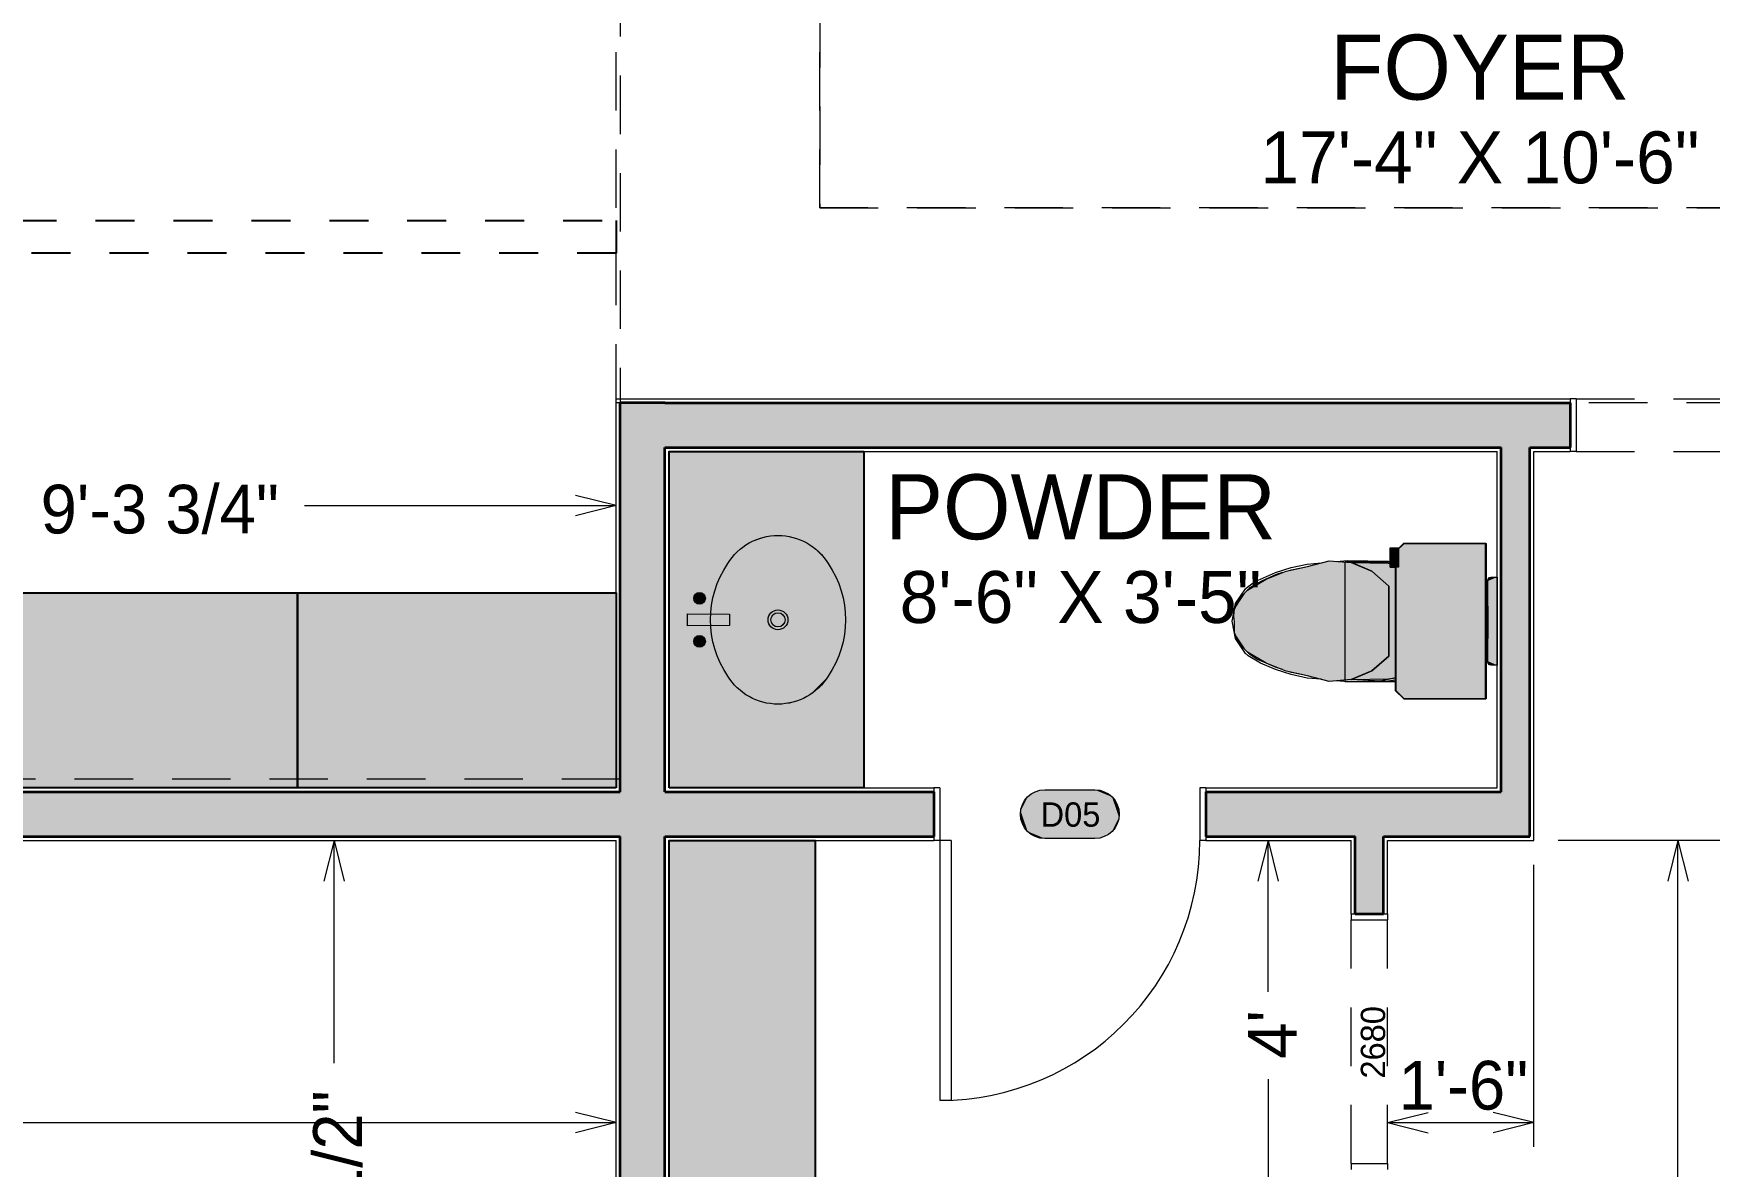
# Model space of a CAD drawing. Header units: inches. Extents: x 0.6 to 35.4, y -22.9 to 0.3.
# Drawn here: x 16.917 to 21.217, y -13.93 to -11.023 of the extents above; entities that cross this region are included whole.
import ezdxf

# ---------------------------------------------------------------- set-up
doc = ezdxf.new("R2010")
doc.units = ezdxf.units.IN
doc.header["$MEASUREMENT"] = 0
doc.linetypes.add('Dash', pattern=[0.225, 0.15, -0.075])
doc.linetypes.add('Dot', pattern=[0.15, 0.075, -0.075])
doc.layers.add('Layout Box Export Contents', color=7, linetype='Continuous', lineweight=0, true_color=0x000000)

# ---------------------------------------------------------------- blocks, each defined once
blk = doc.blocks.new('Oval (undermount) Sink')
at = {"layer": 'Layout Box Export Contents', "color": 252, "linetype": 'Continuous', "lineweight": 0, "true_color": 0x969696, "transparency": 33554687}
blk.add_lwpolyline([(0.72, 19.46), (0.68, 14.26), (-0.68, 14.26), (-0.72, 19.46)], close=True, dxfattribs=at)
blk.add_lwpolyline([(-6.93, 14.5, -0.30599), (6.93, 14.5, -0.558345), (6.93, 2.12, -0.305976), (-6.93, 2.12, -0.558345)], format="xyb", close=True, dxfattribs=at)
for centre, radius in [((-2.65, 17.97), 0.719), ((2.65, 17.97), 0.719), ((0, 8.31), 1.22), ((0, 8.31), 0.874)]:
    blk.add_circle(centre, radius, dxfattribs=at)
at = {"layer": 'Layout Box Export Contents', "color": 7, "linetype": 'Continuous', "lineweight": 0, "true_color": 0xffffff, "transparency": 33554687}
for points in [[(-2.65, 18.69), (-3.33, 18.22), (-3.37, 17.97), (-3.36, 18.1)], [(-2.65, 18.69), (-3.37, 17.97), (-3.33, 17.73), (-3.36, 17.85)], [(-2.65, 18.69), (-3.2, 18.44), (-3.33, 18.22), (-3.28, 18.33)], [(-2.65, 18.69), (-3.33, 17.73), (-3.2, 17.51), (-3.28, 17.61)], [(-2.65, 18.69), (-3.01, 18.6), (-3.2, 18.44), (-3.12, 18.52)], [(-2.65, 18.69), (-3.2, 17.51), (-3.01, 17.35), (-3.12, 17.42)], [(-2.65, 18.69), (-2.78, 18.68), (-3.01, 18.6), (-2.9, 18.65)], [(-2.65, 18.69), (-3.01, 17.35), (-2.78, 17.26), (-2.9, 17.3)], [(-2.65, 18.69), (-2.78, 17.26), (-2.53, 17.26), (-2.65, 17.25)], [(-2.65, 18.69), (-2.53, 17.26), (-2.29, 17.35), (-2.41, 17.3)], [(-2.65, 18.69), (-2.29, 17.35), (-2.1, 17.51), (-2.19, 17.42)], [(-2.65, 18.69), (-2.1, 17.51), (-1.98, 17.73), (-2.03, 17.61)], [(-2.65, 18.69), (-1.98, 17.73), (-1.93, 17.97), (-1.94, 17.85)], [(-2.65, 18.69), (-1.93, 17.97), (-1.98, 18.22), (-1.94, 18.1)], [(-2.65, 18.69), (-1.98, 18.22), (-2.1, 18.44), (-2.03, 18.33)], [(-2.65, 18.69), (-2.1, 18.44), (-2.29, 18.6), (-2.19, 18.52)], [(-2.65, 18.69), (-2.29, 18.6), (-2.53, 18.68), (-2.41, 18.65)], [(0.72, 19.46), (-0.68, 14.26), (0.72, 19.46), (-0.72, 19.46)], [(0.68, 14.26), (-0.68, 14.26), (0.68, 14.26), (0.72, 19.46)], [(2.65, 18.69), (1.98, 18.22), (1.93, 17.97), (1.94, 18.1)], [(2.65, 18.69), (1.93, 17.97), (1.98, 17.73), (1.94, 17.85)], [(2.65, 18.69), (2.1, 18.44), (1.98, 18.22), (2.03, 18.33)], [(2.65, 18.69), (1.98, 17.73), (2.1, 17.51), (2.03, 17.61)], [(2.65, 18.69), (2.29, 18.6), (2.1, 18.44), (2.19, 18.52)], [(2.65, 18.69), (2.1, 17.51), (2.29, 17.35), (2.19, 17.42)], [(2.65, 18.69), (2.53, 18.68), (2.29, 18.6), (2.41, 18.65)], [(2.65, 18.69), (2.29, 17.35), (2.53, 17.26), (2.41, 17.3)], [(2.65, 18.69), (2.53, 17.26), (2.78, 17.26), (2.65, 17.25)], [(2.65, 18.69), (2.78, 17.26), (3.01, 17.35), (2.9, 17.3)], [(2.65, 18.69), (3.01, 17.35), (3.2, 17.51), (3.11, 17.42)], [(2.65, 18.69), (3.2, 17.51), (3.33, 17.73), (3.28, 17.61)], [(2.65, 18.69), (3.33, 17.73), (3.37, 17.97), (3.36, 17.85)], [(2.65, 18.69), (3.37, 17.97), (3.33, 18.22), (3.36, 18.1)], [(2.65, 18.69), (3.33, 18.22), (3.2, 18.44), (3.28, 18.33)], [(2.65, 18.69), (3.2, 18.44), (3.01, 18.6), (3.11, 18.52)], [(2.65, 18.69), (3.01, 18.6), (2.78, 18.68), (2.9, 18.65)], [(-1.56, 0.1), (-1.79, 16.49), (-1.56, 0.1), (-1.38, 16.54)], [(-1.15, 0.05), (-1.56, 0.1), (-1.15, 0.05), (-1.38, 16.54)], [(-1.15, 0.05), (-1.38, 16.54), (-1.15, 0.05), (-0.98, 16.58)], [(-0.75, 0.02), (-1.15, 0.05), (-0.75, 0.02), (-0.98, 16.58)], [(-0.98, 16.58), (-0.57, 16.61), (-0.98, 16.58), (-0.75, 0.02)], [(-0.75, 0.02), (-0.57, 16.61), (-0.75, 0.02), (-0.34, 0)], [(-0.34, 0), (-0.57, 16.61), (-0.34, 0), (-0.16, 16.62)], [(-0.34, 0), (-0.16, 16.62), (-0.34, 0), (0.07, 0)], [(-0.16, 16.62), (0.25, 16.62), (-0.16, 16.62), (0.07, 0)], [(0.07, 0), (0.25, 16.62), (0.07, 0), (0.48, 0.01)], [(0.25, 16.62), (0.66, 16.6), (0.25, 16.62), (0.48, 0.01)], [(0.48, 0.01), (0.66, 16.6), (0.48, 0.01), (0.89, 0.03)], [(0.66, 16.6), (1.06, 16.57), (0.66, 16.6), (0.89, 0.03)], [(0.89, 0.03), (1.06, 16.57), (0.89, 0.03), (1.29, 0.07)], [(1.06, 16.57), (1.47, 16.53), (1.06, 16.57), (1.29, 0.07)], [(1.29, 0.07), (1.47, 16.53), (1.29, 0.07), (1.7, 0.12)], [(1.47, 16.53), (1.88, 16.48), (1.47, 16.53), (1.7, 0.12)], [(-10.39, 8.26), (-6.93, 14.5), (-10.39, 8.26), (-6.93, 2.12)], [(-6.93, 14.5), (-10.39, 8.26), (-6.93, 14.5), (-8.28, 13.42)], [(-6.93, 14.5), (-8.28, 13.42), (-6.93, 14.5), (-7.68, 13.97)], [(-7.68, 13.97), (-7.35, 14.22), (-7.68, 13.97), (-6.93, 14.5)], [(-6.93, 2.12), (-6.93, 14.5), (-6.93, 2.12), (-6.72, 14.63)], [(-6.53, 1.86), (-6.93, 2.12), (-6.53, 1.86), (-6.72, 14.63)], [(-6.53, 1.86), (-6.72, 14.63), (-6.53, 1.86), (-6.38, 14.85)], [(-6.18, 1.65), (-6.53, 1.86), (-6.18, 1.65), (-6.38, 14.85)], [(-6.18, 1.65), (-6.38, 14.85), (-6.18, 1.65), (-6.02, 15.06)], [(-5.82, 1.45), (-6.18, 1.65), (-5.82, 1.45), (-6.02, 15.06)], [(-5.82, 1.45), (-6.02, 15.06), (-5.82, 1.45), (-5.66, 15.25)], [(-5.46, 1.27), (-5.82, 1.45), (-5.46, 1.27), (-5.66, 15.25)], [(-5.46, 1.27), (-5.66, 15.25), (-5.46, 1.27), (-5.3, 15.43)], [(-5.09, 1.09), (-5.46, 1.27), (-5.09, 1.09), (-5.3, 15.43)], [(-5.3, 15.43), (-4.93, 15.6), (-5.3, 15.43), (-5.09, 1.09)], [(-5.09, 1.09), (-4.93, 15.6), (-5.09, 1.09), (-4.71, 0.93)], [(-4.71, 0.93), (-4.93, 15.6), (-4.71, 0.93), (-4.55, 15.75)], [(-4.33, 0.78), (-4.71, 0.93), (-4.33, 0.78), (-4.55, 15.75)], [(-4.33, 0.78), (-4.55, 15.75), (-4.33, 0.78), (-4.16, 15.9)], [(-3.95, 0.65), (-4.33, 0.78), (-3.95, 0.65), (-4.16, 15.9)], [(-4.16, 15.9), (-3.78, 16.03), (-4.16, 15.9), (-3.95, 0.65)], [(-3.95, 0.65), (-3.78, 16.03), (-3.95, 0.65), (-3.56, 0.52)], [(-3.78, 16.03), (-3.39, 16.15), (-3.78, 16.03), (-3.56, 0.52)], [(-3.56, 0.52), (-3.39, 16.15), (-3.56, 0.52), (-3.16, 0.41)], [(-3.16, 0.41), (-3.39, 16.15), (-3.16, 0.41), (-2.99, 16.25)], [(-2.77, 0.31), (-3.16, 0.41), (-2.77, 0.31), (-2.99, 16.25)], [(-2.99, 16.25), (-2.59, 16.34), (-2.99, 16.25), (-2.77, 0.31)], [(-2.77, 0.31), (-2.59, 16.34), (-2.77, 0.31), (-2.37, 0.23)], [(-2.37, 0.23), (-2.59, 16.34), (-2.37, 0.23), (-2.19, 16.42)], [(-1.96, 0.16), (-2.37, 0.23), (-1.96, 0.16), (-2.19, 16.42)], [(-2.19, 16.42), (-1.79, 16.49), (-2.19, 16.42), (-1.96, 0.16)], [(-1.96, 0.16), (-1.79, 16.49), (-1.96, 0.16), (-1.56, 0.1)], [(1.7, 0.12), (1.88, 16.48), (1.7, 0.12), (2.1, 0.18)], [(1.88, 16.48), (2.28, 16.41), (1.88, 16.48), (2.1, 0.18)], [(2.1, 0.18), (2.28, 16.41), (2.1, 0.18), (2.51, 0.26)], [(2.28, 16.41), (2.68, 16.33), (2.28, 16.41), (2.51, 0.26)], [(2.51, 0.26), (2.68, 16.33), (2.51, 0.26), (2.9, 0.35)], [(2.68, 16.33), (3.08, 16.23), (2.68, 16.33), (2.9, 0.35)], [(2.9, 0.35), (3.08, 16.23), (2.9, 0.35), (3.3, 0.45)], [(3.08, 16.23), (3.47, 16.12), (3.08, 16.23), (3.3, 0.45)], [(3.3, 0.45), (3.47, 16.12), (3.3, 0.45), (3.69, 0.56)], [(3.47, 16.12), (3.86, 16), (3.47, 16.12), (3.69, 0.56)], [(3.69, 0.56), (3.86, 16), (3.69, 0.56), (4.08, 0.69)], [(3.86, 16), (4.25, 15.87), (3.86, 16), (4.08, 0.69)], [(4.08, 0.69), (4.25, 15.87), (4.08, 0.69), (4.46, 0.83)], [(4.25, 15.87), (4.63, 15.72), (4.25, 15.87), (4.46, 0.83)], [(4.46, 0.83), (4.63, 15.72), (4.46, 0.83), (4.84, 0.99)], [(4.63, 15.72), (5.01, 15.56), (4.63, 15.72), (4.84, 0.99)], [(4.84, 0.99), (5.01, 15.56), (4.84, 0.99), (5.22, 1.15)], [(5.01, 15.56), (5.38, 15.39), (5.01, 15.56), (5.22, 1.15)], [(5.22, 1.15), (5.38, 15.39), (5.22, 1.15), (5.58, 1.33)], [(5.38, 15.39), (5.74, 15.21), (5.38, 15.39), (5.58, 1.33)], [(5.58, 1.33), (5.74, 15.21), (5.58, 1.33), (5.95, 1.52)], [(5.74, 15.21), (6.1, 15.01), (5.74, 15.21), (5.95, 1.52)], [(5.95, 1.52), (6.1, 15.01), (5.95, 1.52), (6.3, 1.72)], [(6.1, 15.01), (6.45, 14.81), (6.1, 15.01), (6.3, 1.72)], [(6.3, 1.72), (6.45, 14.81), (6.3, 1.72), (6.65, 1.94)], [(6.45, 14.81), (6.93, 14.5), (6.45, 14.81), (6.65, 1.94)], [(6.65, 1.94), (6.93, 14.5), (6.65, 1.94), (6.93, 2.12)], [(6.93, 2.12), (6.93, 14.5), (6.93, 2.12), (7.31, 2.37)], [(6.97, 14.47), (7.31, 14.25), (6.97, 14.47), (6.93, 14.5)], [(7.31, 2.37), (6.93, 14.5), (7.31, 2.37), (7.95, 13.74)], [(7.31, 14.25), (7.95, 13.74), (7.31, 14.25), (6.93, 14.5)], [(-10.39, 8.26), (-9.29, 12.14), (-10.39, 8.26), (-8.28, 13.42)], [(-9.29, 12.14), (-8.56, 13.13), (-9.29, 12.14), (-8.28, 13.42)], [(-9.07, 12.48), (-8.56, 13.13), (-9.07, 12.48), (-9.29, 12.14)], [(-8.83, 12.81), (-8.56, 13.13), (-8.83, 12.81), (-9.07, 12.48)], [(-8.28, 13.42), (-7.99, 13.71), (-8.28, 13.42), (-7.68, 13.97)], [(7.64, 14), (7.95, 13.74), (7.64, 14), (7.31, 14.25)], [(10.38, 7.9), (7.31, 2.37), (10.38, 7.9), (7.95, 13.74)], [(8.25, 13.46), (8.53, 13.16), (8.25, 13.46), (7.95, 13.74)], [(7.95, 13.74), (8.53, 13.16), (7.95, 13.74), (10.38, 7.9)], [(8.53, 13.16), (8.79, 12.85), (8.53, 13.16), (10.38, 7.9)], [(9.04, 12.52), (10.28, 9.53), (9.04, 12.52), (8.79, 12.85)], [(8.79, 12.85), (10.28, 9.53), (8.79, 12.85), (10.38, 7.9)], [(9.04, 12.52), (9.27, 12.18), (9.04, 12.52), (10.28, 9.53)], [(-10.29, 9.48), (-9.29, 12.14), (-10.29, 9.48), (-10.39, 8.26)], [(-10.29, 9.48), (-9.69, 11.43), (-10.29, 9.48), (-9.29, 12.14)], [(-10.21, 9.88), (-9.69, 11.43), (-10.21, 9.88), (-10.29, 9.48)], [(-10.21, 9.88), (-10.12, 10.28), (-10.21, 9.88), (-9.69, 11.43)], [(-10.12, 10.28), (-9.85, 11.05), (-10.12, 10.28), (-9.69, 11.43)], [(-9.99, 10.67), (-9.85, 11.05), (-9.99, 10.67), (-10.12, 10.28)], [(-9.69, 11.43), (-9.5, 11.79), (-9.69, 11.43), (-9.29, 12.14)], [(9.48, 11.83), (10.28, 9.53), (9.48, 11.83), (9.27, 12.18)], [(9.48, 11.83), (9.66, 11.47), (9.48, 11.83), (9.83, 11.1)], [(9.83, 11.1), (9.98, 10.72), (9.83, 11.1), (9.48, 11.83)], [(9.48, 11.83), (9.98, 10.72), (9.48, 11.83), (10.28, 9.53)], [(10.1, 10.33), (10.28, 9.53), (10.1, 10.33), (9.98, 10.72)], [(10.1, 10.33), (10.2, 9.93), (10.1, 10.33), (10.28, 9.53)], [(-10.39, 8.26), (-10.38, 8.67), (-10.39, 8.26), (-10.29, 9.48)], [(-6.93, 2.12), (-9.24, 4.39), (-6.93, 2.12), (-10.39, 8.26)], [(-9.96, 5.86), (-10.19, 6.64), (-9.96, 5.86), (-10.39, 8.26)], [(-10.37, 7.85), (-10.39, 8.26), (-10.37, 7.85), (-10.28, 7.04)], [(-10.28, 7.04), (-10.39, 8.26), (-10.28, 7.04), (-10.19, 6.64)], [(-9.24, 4.39), (-9.96, 5.86), (-9.24, 4.39), (-10.39, 8.26)], [(-10.35, 9.08), (-10.29, 9.48), (-10.35, 9.08), (-10.38, 8.67)], [(10.28, 9.53), (10.34, 9.13), (10.28, 9.53), (10.38, 8.72)], [(10.38, 7.9), (10.28, 9.53), (10.38, 7.9), (10.38, 8.72)], [(10.38, 8.72), (10.39, 8.31), (10.38, 8.72), (10.38, 7.9)], [(-10.34, 7.44), (-10.37, 7.85), (-10.34, 7.44), (-10.28, 7.04)], [(-9.96, 5.86), (-10.09, 6.25), (-9.96, 5.86), (-10.19, 6.64)], [(10.38, 7.9), (10.34, 7.49), (10.38, 7.9), (7.31, 2.37)], [(9.04, 4.09), (7.31, 2.37), (9.04, 4.09), (10.34, 7.49)], [(10.34, 7.49), (9.27, 4.43), (10.34, 7.49), (9.04, 4.09)], [(10.28, 7.09), (9.27, 4.43), (10.28, 7.09), (10.34, 7.49)], [(9.83, 5.52), (9.27, 4.43), (9.83, 5.52), (10.28, 7.09)], [(10.1, 6.29), (9.83, 5.52), (10.1, 6.29), (10.28, 7.09)], [(10.1, 6.29), (9.98, 5.9), (10.1, 6.29), (9.83, 5.52)], [(10.2, 6.69), (10.1, 6.29), (10.2, 6.69), (10.28, 7.09)], [(-9.64, 5.1), (-9.96, 5.86), (-9.64, 5.1), (-9.24, 4.39)], [(-9.64, 5.1), (-9.81, 5.48), (-9.64, 5.1), (-9.96, 5.86)], [(-9.24, 4.39), (-9.45, 4.74), (-9.24, 4.39), (-9.64, 5.1)], [(-6.93, 2.12), (-9.01, 4.05), (-6.93, 2.12), (-9.24, 4.39)], [(9.66, 5.15), (9.27, 4.43), (9.66, 5.15), (9.83, 5.52)], [(9.48, 4.79), (9.27, 4.43), (9.48, 4.79), (9.66, 5.15)], [(-8.76, 3.73), (-9.01, 4.05), (-8.76, 3.73), (-8.5, 3.42)], [(-8.5, 3.42), (-9.01, 4.05), (-8.5, 3.42), (-6.93, 2.12)], [(-7.91, 2.85), (-8.21, 3.13), (-7.91, 2.85), (-8.5, 3.42)], [(-7.6, 2.59), (-8.5, 3.42), (-7.6, 2.59), (-6.93, 2.12)], [(-7.91, 2.85), (-8.5, 3.42), (-7.91, 2.85), (-7.6, 2.59)], [(-7.27, 2.34), (-7.6, 2.59), (-7.27, 2.34), (-6.93, 2.12)], [(8.53, 3.46), (7.31, 2.37), (8.53, 3.46), (9.04, 4.09)], [(8.53, 3.46), (8.25, 3.16), (8.53, 3.46), (7.31, 2.37)], [(8.25, 3.16), (7.64, 2.62), (8.25, 3.16), (7.31, 2.37)], [(7.95, 2.88), (7.64, 2.62), (7.95, 2.88), (8.25, 3.16)], [(9.04, 4.09), (8.79, 3.77), (9.04, 4.09), (8.53, 3.46)]]:
    blk.add_solid(points, dxfattribs=at)
blk = doc.blocks.new('Elongated Toilet')
at = {"layer": 'Layout Box Export Contents', "color": 252, "linetype": 'Continuous', "lineweight": 0, "true_color": 0x969696, "transparency": 33554687}
for p, q in [((-9.59, 31.22), (-9.56, 31.18)), ((-3.09, 31.22), (-3.09, 31.44)), ((3.41, 31.44), (3.41, 31.22)), ((-3.83, 1.86), (-3.8, 1.83))]:
    blk.add_line(p, q, dxfattribs=at)
for points in [[(9.56, 31.18), (-9.56, 31.18), (-9.56, 21.08), (-8.57, 20.15), (8.57, 20.15), (9.56, 21.14), (9.56, 31.18), (9.59, 31.22), (9.59, 21.13), (8.58, 20.12), (-8.58, 20.12), (-9.59, 21.13), (-9.59, 31.22), (9.59, 31.22)], [(-1.84, 31.44), (-4.93, 31.44), (-5.18, 31.51), (-5.37, 31.69), (-5.43, 31.94), (-5.43, 32.63), (5.43, 32.63), (5.43, 31.94), (5.37, 31.69), (5.18, 31.51), (4.93, 31.44), (2.16, 31.44)], [(-2.75, 31.22), (-2.74, 31.26), (-2.63, 31.37), (-2.48, 31.44)], [(-1.84, 31.22), (-1.84, 31.46), (2.16, 31.46), (2.16, 31.22)], [(2.8, 31.44), (2.94, 31.37), (3.06, 31.26), (3.07, 31.22)], [(-6.65, 20.12), (-6.65, 19.44), (-9.03, 19.46), (-9.03, 20.44), (-8.91, 20.44)], [(-7.35, 12.83), (-7.48, 14.2), (-7.39, 19.22), (-7.36, 19.44)], [(-7.12, 19.2), (-7.21, 14.68), (-7.12, 19.2), (-7.09, 19.44)], [(7.21, 14.68), (6.14, 17.2), (4.31, 19.26), (-4.31, 19.26), (-6.14, 17.2), (-7.21, 14.68)], [(-6.65, 19.44), (-6.61, 20.15), (7.27, 20.12), (7.39, 19.22), (7.48, 14.2), (7.35, 12.83)], [(7.17, 10.94), (7.01, 9.21), (6.59, 7.24), (5.98, 5.33), (5.18, 3.48), (4.28, 1.97), (4.13, 1.8), (4.06, 1.72), (4.02, 1.68), (3.98, 1.64), (2.16, 0.41), (0, 0), (-2.16, 0.41), (-3.98, 1.64), (-4.28, 1.97), (-4.79, 2.69), (-5, 3.08), (-5.09, 3.28), (-5.18, 3.48), (-5.98, 5.33), (-6.59, 7.24), (-7.01, 9.21), (-7.17, 10.94)], [(-6.24, 7.01), (-6.33, 7.31), (-6.74, 9.25)], [(6.74, 9.25), (6.33, 7.31), (6.24, 7.01)], [(-5.98, 6.2), (-5.73, 5.41), (-4.93, 3.59), (-4.08, 2.14), (-3.94, 1.98), (-3.87, 1.91), (-3.83, 1.87), (-3.83, 1.86)], [(5.98, 6.2), (5.73, 5.41), (4.93, 3.59), (4.85, 3.39), (4.77, 3.2), (4.57, 2.83), (4.08, 2.14), (3.83, 1.87)], [(-3.79, 1.83), (-3.8, 1.83), (-3.83, 1.86)], [(3.8, 1.83), (3.79, 1.83), (3.8, 1.83), (3.81, 1.84)]]:
    blk.add_lwpolyline(points, dxfattribs=at)
for points in [[(9.56, 31.26), (9.56, 21.15), (8.56, 20.15), (-8.56, 20.15), (-9.56, 21.15), (-9.56, 31.26)], [(-6.65, 20.45), (-6.65, 19.44), (-9.03, 19.44), (-9.03, 20.45)], [(-2.79, 0.85), (-3.83, 1.86), (-5.17, 4.17), (-6.15, 6.65), (-6.74, 9.25), (-7.42, 11.92), (-7.21, 14.66), (-6.14, 17.2), (-4.31, 19.26), (4.31, 19.26), (6.14, 17.2), (7.21, 14.66), (7.42, 11.92), (6.74, 9.25), (6.15, 6.65), (5.17, 4.17), (3.83, 1.86), (2.79, 0.85), (1.45, 0.29), (0, 0.27), (-0.14, 0.25), (-0.29, 0.23), (-0.58, 0.21), (-1.16, 0.24), (-1.45, 0.29)], [(7.47, 20.16), (7.47, 13.92), (-7.29, 13.92), (-7.29, 20.16)], [(7.12, 19.2), (7, 20.12), (7.41, 18.2), (7.21, 14.68)]]:
    blk.add_lwpolyline(points, close=True, dxfattribs=at)
blk.add_lwpolyline([(5.43, 32.63), (5.43, 31.96, -0.414214), (4.93, 31.46), (-4.93, 31.46, -0.414214), (-5.43, 31.96), (-5.43, 32.63)], format="xyb", close=True, dxfattribs=at)
at = {"layer": 'Layout Box Export Contents', "color": 7, "linetype": 'Continuous', "lineweight": 0, "true_color": 0xffffff, "transparency": 33554687}
for points in [[(9.56, 31.26), (8.56, 20.15), (9.56, 31.26), (-9.56, 31.26)], [(8.56, 20.15), (-8.56, 20.15), (8.56, 20.15), (-9.56, 31.26)], [(-9.56, 31.26), (-8.56, 20.15), (-9.56, 31.26), (-9.56, 21.15)], [(-5.43, 32.63), (5.43, 32.63), (-5.43, 32.63), (-4.93, 31.46)], [(-4.93, 31.46), (-5.43, 31.96), (-4.93, 31.46), (-5.43, 32.63)], [(-5.43, 31.92), (-5.43, 31.96), (-5.43, 31.92), (-4.93, 31.46)], [(-5.43, 31.88), (-5.43, 31.92), (-5.43, 31.88), (-5.42, 31.84)], [(-5, 31.46), (-5.43, 31.92), (-5, 31.46), (-4.93, 31.46)], [(-5.42, 31.84), (-5.43, 31.92), (-5.42, 31.84), (-5, 31.46)], [(-5.41, 31.8), (-5.42, 31.84), (-5.41, 31.8), (-5.38, 31.73)], [(-5.38, 31.73), (-5.42, 31.84), (-5.38, 31.73), (-5, 31.46)], [(-5.38, 31.73), (-5.39, 31.77), (-5.38, 31.73), (-5.41, 31.8)], [(-5, 31.46), (-5.11, 31.49), (-5, 31.46), (-5.38, 31.73)], [(-5.31, 31.63), (-5.36, 31.69), (-5.31, 31.63), (-5.38, 31.73)], [(-5.11, 31.49), (-5.31, 31.63), (-5.11, 31.49), (-5.38, 31.73)], [(-5.31, 31.63), (-5.33, 31.66), (-5.31, 31.63), (-5.36, 31.69)], [(-5.11, 31.49), (-5.28, 31.6), (-5.11, 31.49), (-5.31, 31.63)], [(-5.22, 31.55), (-5.28, 31.6), (-5.22, 31.55), (-5.11, 31.49)], [(-5.25, 31.57), (-5.28, 31.6), (-5.25, 31.57), (-5.22, 31.55)], [(-5.19, 31.53), (-5.22, 31.55), (-5.19, 31.53), (-5.11, 31.49)], [(-5.11, 31.49), (-5.15, 31.51), (-5.11, 31.49), (-5.19, 31.53)], [(-5.04, 31.47), (-5.07, 31.48), (-5.04, 31.47), (-5.11, 31.49)], [(-5, 31.46), (-5.04, 31.47), (-5, 31.46), (-5.11, 31.49)], [(-4.96, 31.46), (-5, 31.46), (-4.96, 31.46), (-4.93, 31.46)], [(5.43, 32.63), (4.93, 31.46), (5.43, 32.63), (-4.93, 31.46)], [(5.43, 31.96), (4.93, 31.46), (5.43, 31.96), (5.43, 32.63)], [(5.43, 31.96), (5.07, 31.48), (5.43, 31.96), (4.93, 31.46)], [(5.07, 31.48), (5.03, 31.47), (5.07, 31.48), (4.93, 31.46)], [(5, 31.46), (4.93, 31.46), (5, 31.46), (5.03, 31.47)], [(4.95, 31.46), (4.93, 31.46), (4.95, 31.46), (5, 31.46)], [(5.43, 31.92), (5.07, 31.48), (5.43, 31.92), (5.43, 31.96)], [(5.41, 31.8), (5.07, 31.48), (5.41, 31.8), (5.43, 31.92)], [(5.28, 31.6), (5.07, 31.48), (5.28, 31.6), (5.41, 31.8)], [(5.15, 31.51), (5.07, 31.48), (5.15, 31.51), (5.28, 31.6)], [(5.11, 31.49), (5.07, 31.48), (5.11, 31.49), (5.15, 31.51)], [(5.28, 31.6), (5.25, 31.57), (5.28, 31.6), (5.15, 31.51)], [(5.25, 31.57), (5.22, 31.55), (5.25, 31.57), (5.15, 31.51)], [(5.18, 31.53), (5.15, 31.51), (5.18, 31.53), (5.22, 31.55)], [(5.41, 31.8), (5.38, 31.73), (5.41, 31.8), (5.28, 31.6)], [(5.36, 31.69), (5.28, 31.6), (5.36, 31.69), (5.38, 31.73)], [(5.31, 31.63), (5.28, 31.6), (5.31, 31.63), (5.36, 31.69)], [(5.36, 31.69), (5.33, 31.66), (5.36, 31.69), (5.31, 31.63)], [(5.41, 31.8), (5.39, 31.76), (5.41, 31.8), (5.38, 31.73)], [(5.43, 31.92), (5.42, 31.84), (5.43, 31.92), (5.41, 31.8)], [(5.43, 31.88), (5.42, 31.84), (5.43, 31.88), (5.43, 31.92)], [(9.56, 21.15), (8.56, 20.15), (9.56, 21.15), (9.56, 31.26)], [(-9.03, 20.45), (-6.65, 20.45), (-9.03, 20.45), (-6.65, 19.44)], [(-6.65, 19.44), (-9.03, 19.44), (-6.65, 19.44), (-9.03, 20.45)], [(7.47, 13.92), (-7.29, 13.92), (7.47, 13.92), (7.47, 20.16)], [(7.47, 20.16), (-7.29, 13.92), (7.47, 20.16), (-7.29, 20.16)], [(-6.14, 17.2), (-4.31, 19.26), (-6.14, 17.2), (4.31, 19.26)], [(-6.14, 17.2), (4.31, 19.26), (-6.14, 17.2), (6.14, 17.2)], [(-6.14, 17.2), (7.21, 14.66), (-6.14, 17.2), (-7.21, 14.66)], [(6.14, 17.2), (7.21, 14.66), (6.14, 17.2), (-6.14, 17.2)], [(-7.21, 14.66), (7.42, 11.92), (-7.21, 14.66), (-7.42, 11.92)], [(7.21, 14.66), (7.42, 11.92), (7.21, 14.66), (-7.21, 14.66)], [(-7.42, 11.92), (7.42, 11.92), (-7.42, 11.92), (-6.74, 9.25)], [(-6.74, 9.25), (7.42, 11.92), (-6.74, 9.25), (6.74, 9.25)], [(-6.15, 6.65), (-6.74, 9.25), (-6.15, 6.65), (6.74, 9.25)], [(-6.15, 6.65), (6.74, 9.25), (-6.15, 6.65), (6.15, 6.65)], [(6.15, 6.65), (5.17, 4.17), (6.15, 6.65), (-6.15, 6.65)], [(-6.15, 6.65), (5.17, 4.17), (-6.15, 6.65), (-5.17, 4.17)], [(5.17, 4.17), (0, 0.27), (5.17, 4.17), (-5.17, 4.17)], [(-5.17, 4.17), (0, 0.27), (-5.17, 4.17), (-3.83, 1.86)], [(3.83, 1.86), (0, 0.27), (3.83, 1.86), (5.17, 4.17)], [(-1.45, 0.29), (-2.79, 0.85), (-1.45, 0.29), (-3.83, 1.86)], [(0, 0.27), (-0.29, 0.23), (0, 0.27), (-3.83, 1.86)], [(-3.83, 1.86), (-0.29, 0.23), (-3.83, 1.86), (-0.58, 0.21)], [(-0.58, 0.21), (-1.16, 0.24), (-0.58, 0.21), (-3.83, 1.86)], [(-3.83, 1.86), (-1.16, 0.24), (-3.83, 1.86), (-1.45, 0.29)], [(-0.14, 0.25), (-0.29, 0.23), (-0.14, 0.25), (0, 0.27)], [(1.45, 0.29), (0, 0.27), (1.45, 0.29), (3.83, 1.86)], [(3.83, 1.86), (2.79, 0.85), (3.83, 1.86), (1.45, 0.29)]]:
    blk.add_solid(points, dxfattribs=at)

msp = doc.modelspace()

# ---------------------------------------------------------------- linework, layer by layer
at = {"layer": 'Layout Box Export Contents', "color": 18, "linetype": 'Dot', "lineweight": 25, "true_color": 0x000000, "transparency": 33554687}
for p, q in [((12.4756, -11.5026), (18.4116, -11.5026)), ((18.4116, -11.5026), (18.4116, -11.5859)), ((18.4116, -11.5859), (12.4756, -11.5859))]:
    msp.add_line(p, q, dxfattribs=at)
at = {"layer": 'Layout Box Export Contents', "color": 18, "linetype": 'Continuous', "lineweight": 0, "true_color": 0x000000, "transparency": 33554687}
for p, q in [((18.4116, -12.9581), (18.4116, -11.9596)), ((18.4116, -11.9596), (20.8588, -11.9596)), ((20.8588, -11.9596), (20.8588, -12.095)), ((18.547, -12.9581), (18.547, -12.095)), ((18.547, -12.095), (20.672, -12.095)), ((20.672, -12.9581), (20.672, -12.095)), ((20.7657, -12.095), (20.8588, -12.095)), ((20.7657, -13.0935), (20.7657, -12.095)), ((16.0831, -12.9581), (18.4116, -12.9581)), ((18.547, -12.9581), (19.2264, -12.9581)), ((19.2264, -12.9581), (19.2264, -13.0935)), ((19.9243, -12.9581), (20.672, -12.9581)), ((19.9243, -12.9581), (19.9243, -13.0935)), ((13.5917, -13.0935), (18.4116, -13.0935)), ((18.4116, -14.2912), (18.4116, -13.0935)), ((18.547, -13.0935), (19.2264, -13.0935)), ((18.547, -14.0935), (18.547, -13.0935)), ((19.9243, -13.0935), (20.297, -13.0935)), ((20.297, -13.2815), (20.297, -13.0935)), ((20.3907, -13.0935), (20.7657, -13.0935)), ((20.3907, -13.2815), (20.3907, -13.0935)), ((20.297, -13.2815), (20.3907, -13.2815))]:
    msp.add_line(p, q, dxfattribs=at)
at = {"layer": 'Layout Box Export Contents', "color": 18, "linetype": 'Continuous', "lineweight": 35, "true_color": 0x000000, "transparency": 33554687}
for p, q in [((18.422, -12.9685), (18.422, -11.97)), ((18.5366, -11.97), (18.422, -11.97)), ((18.5366, -11.97), (20.8588, -11.97)), ((20.8588, -11.97), (20.8588, -12.0846)), ((18.5366, -12.9685), (18.5366, -12.0846)), ((18.5366, -12.0846), (20.6824, -12.0846)), ((20.6824, -12.9685), (20.6824, -12.0846)), ((20.7553, -12.0846), (20.8588, -12.0846)), ((20.7553, -12.9685), (20.7553, -12.0846)), ((16.0727, -12.9685), (18.422, -12.9685)), ((18.5366, -12.9685), (19.2264, -12.9685)), ((19.2264, -12.9685), (19.2264, -13.0831)), ((19.9243, -12.9685), (20.6824, -12.9685)), ((19.9243, -12.9685), (19.9243, -13.0831)), ((20.7553, -13.0831), (20.7553, -12.9685)), ((13.5812, -13.0831), (18.422, -13.0831)), ((18.422, -14.2912), (18.422, -13.0831)), ((18.5366, -13.0831), (19.2264, -13.0831)), ((18.5366, -14.1039), (18.5366, -13.0831)), ((19.9243, -13.0831), (20.3074, -13.0831)), ((20.3074, -13.2815), (20.3074, -13.0831)), ((20.3803, -13.0831), (20.7553, -13.0831)), ((20.3803, -13.2815), (20.3803, -13.0831)), ((20.3074, -13.2815), (20.3803, -13.2815))]:
    msp.add_line(p, q, dxfattribs=at)
at = {"layer": 'Layout Box Export Contents', "color": 251, "linetype": 'Continuous', "lineweight": 18, "true_color": 0x4b4b4b, "transparency": 33554687}
for p, q in [((20.8744, -11.9596), (20.8588, -11.9596)), ((20.8588, -11.9596), (20.8588, -12.095)), ((20.8744, -11.9596), (20.8744, -12.095)), ((20.8744, -12.095), (20.8588, -12.095)), ((19.242, -12.9581), (19.2264, -12.9581)), ((19.2264, -12.9581), (19.2264, -13.0935)), ((19.242, -12.9581), (19.242, -13.0935)), ((19.9243, -12.9581), (19.9087, -12.9581)), ((19.9087, -12.9581), (19.9087, -13.0935)), ((19.9243, -12.9581), (19.9243, -13.0935)), ((19.242, -13.0935), (19.2264, -13.0935)), ((19.242, -13.0935), (19.242, -13.7601)), ((19.2707, -13.0935), (19.242, -13.0935)), ((19.2707, -13.0935), (19.2707, -13.7601)), ((19.9243, -13.0935), (19.9087, -13.0935)), ((20.297, -13.2815), (20.297, -13.2971)), ((20.297, -13.2815), (20.3907, -13.2815)), ((20.3907, -13.2815), (20.3907, -13.2971)), ((20.297, -13.2971), (20.3907, -13.2971)), ((19.242, -13.7601), (19.2707, -13.7601)), ((20.297, -13.9221), (20.297, -13.9377)), ((20.297, -13.9221), (20.3907, -13.9221)), ((20.3907, -13.9221), (20.3907, -13.9377))]:
    msp.add_line(p, q, dxfattribs=at)
at = {"layer": 'Layout Box Export Contents', "color": 251, "linetype": 'Dash', "lineweight": 18, "true_color": 0x4b4b4b, "transparency": 33554687}
for p, q in [((20.8744, -11.9596), (22.1244, -11.9596)), ((20.8744, -12.095), (22.1244, -12.095)), ((20.297, -13.9221), (20.297, -13.2971)), ((20.3907, -13.9221), (20.3907, -13.2971))]:
    msp.add_line(p, q, dxfattribs=at)
at = {"layer": 'Layout Box Export Contents', "color": 49, "linetype": 'Continuous', "lineweight": 25, "true_color": 0x474747, "transparency": 33554687}
for p, q in [((19.047, -12.095), (19.047, -12.9581)), ((16.8435, -12.4581), (17.5935, -12.4581)), ((17.5935, -12.4581), (18.4116, -12.4581)), ((18.922, -13.0935), (18.922, -14.0935))]:
    msp.add_line(p, q, dxfattribs=at)
at = {"layer": 'Layout Box Export Contents', "color": 176, "linetype": 'Continuous', "lineweight": 18, "true_color": 0x000080, "transparency": 33554687}
for p, q in [((18.4116, -12.2341), (18.3074, -12.2081)), ((17.6119, -12.2341), (18.4116, -12.2341)), ((18.4116, -12.2341), (18.3074, -12.2601)), ((17.6876, -13.0935), (17.6616, -13.1976)), ((17.6876, -13.0935), (17.7136, -13.1976)), ((17.6876, -13.6645), (17.6876, -13.0935)), ((20.0841, -13.0935), (20.0581, -13.1976)), ((20.0841, -13.0935), (20.1102, -13.1976)), ((20.0841, -13.4814), (20.0841, -13.0935)), ((21.198, -13.0935), (20.8282, -13.0935)), ((21.573, -13.0935), (20.8282, -13.0935)), ((21.1355, -13.0935), (21.1095, -13.1976)), ((21.1355, -13.0935), (21.1616, -13.1976)), ((21.1355, -13.9943), (21.1355, -13.0935)), ((20.7657, -13.8799), (20.7657, -13.156)), ((20.0841, -13.7056), (20.0841, -14.0935)), ((18.4116, -13.8174), (18.3074, -13.7914)), ((20.3907, -13.8174), (20.4949, -13.7914)), ((20.7657, -13.8174), (20.6616, -13.7914)), ((16.4081, -13.8174), (18.4116, -13.8174)), ((18.4116, -13.8174), (18.3074, -13.8435)), ((20.3907, -13.8174), (20.4949, -13.8435)), ((20.3907, -13.8174), (20.7657, -13.8174)), ((20.7657, -13.8174), (20.6616, -13.8435))]:
    msp.add_line(p, q, dxfattribs=at)
at = {"layer": 'Layout Box Export Contents', "color": 6, "linetype": 'Dash', "lineweight": 18, "true_color": 0xff00ff, "transparency": 33554687}
for points in [[(15.4346, -12.9357), (15.4346, -6.5844), (18.3892, -6.5844), (18.422, -6.5844), (18.422, -9.3805), (18.422, -9.3805), (18.422, -12.0385), (18.422, -12.0385), (18.422, -12.9357)], [(18.547, -11.97), (18.547, -11.97), (18.4116, -11.97), (18.4116, -8.3464), (20.1563, -8.3464), (20.1563, -9.3411), (21.6928, -9.3411), (21.6928, -9.449), (22.8074, -9.449), (22.8074, -11.97)], [(18.9339, -11.47), (22.3074, -11.47), (22.3074, -9.9594), (18.9339, -9.9594)], [(22.3074, -9.9594), (22.3074, -11.47), (18.9339, -11.47), (18.9339, -9.9594)], [(22.3074, -9.9594), (22.3074, -11.47), (18.9339, -11.47), (18.9339, -9.9594)]]:
    msp.add_lwpolyline(points, close=True, dxfattribs=at)
at = {"layer": 'Layout Box Export Contents', "color": 49, "linetype": 'Continuous', "lineweight": 25, "true_color": 0x474747, "transparency": 33554687}
for points in [[(18.547, -12.9581), (18.547, -12.095), (19.047, -12.095), (19.047, -12.9581)], [(17.5935, -12.9581), (16.8435, -12.9581), (16.8435, -12.4581), (17.5935, -12.4581)], [(18.4116, -12.9581), (17.5935, -12.9581), (17.5935, -12.4581), (18.4116, -12.4581)], [(18.547, -14.0935), (18.547, -13.0935), (18.922, -13.0935), (18.922, -14.0935)]]:
    msp.add_lwpolyline(points, close=True, dxfattribs=at)
at = {"layer": 'Layout Box Export Contents', "color": 156, "linetype": 'Continuous', "lineweight": 18, "true_color": 0x004080, "transparency": 33554687}
msp.add_lwpolyline([(19.6395, -12.9633, -1), (19.6395, -13.0883), (19.5112, -13.0883, -1), (19.5112, -12.9633)], format="xyb", close=True, dxfattribs=at)
msp.add_lwpolyline([(19.6395, -12.9633, -1), (19.6395, -13.0883), (19.5112, -13.0883, -1), (19.5112, -12.9633)], format="xyb", close=True, dxfattribs=at)
at = {"layer": 'Layout Box Export Contents', "color": 251, "linetype": 'Continuous', "lineweight": 18, "true_color": 0x4b4b4b, "transparency": 33554687}
msp.add_arc((19.242, -13.0935), 0.6667, 270, 0, dxfattribs=at)
at = {"layer": 'Layout Box Export Contents', "color": 253, "linetype": 'Continuous', "lineweight": 35, "true_color": 0x9d9d9d, "transparency": 33554687}
for points in [[(18.422, -12.9685), (18.422, -11.97), (18.5366, -12.9685), (18.5366, -11.97)], [(18.5366, -11.97), (20.8588, -11.97), (18.5366, -12.0846), (20.8588, -12.0846)], [(13.364, -12.9685), (19.2264, -12.9685), (13.364, -13.0831), (19.2264, -13.0831)], [(19.9243, -12.9685), (20.7553, -12.9685), (19.9243, -13.0831), (20.7553, -13.0831)], [(18.422, -14.2912), (18.422, -13.0831), (18.5366, -14.2912), (18.5366, -13.0831)]]:
    msp.add_solid(points, dxfattribs=at)
at = {"layer": 'Layout Box Export Contents', "color": 254, "linetype": 'Continuous', "lineweight": 25, "true_color": 0xe9e3e2, "transparency": 33554623}
for points in [[(19.047, -12.9581), (18.547, -12.9581), (19.047, -12.9581), (18.547, -12.095)], [(18.547, -12.095), (19.047, -12.095), (18.547, -12.095), (19.047, -12.9581)], [(16.8435, -12.9581), (16.8435, -12.4581), (16.8435, -12.9581), (17.5935, -12.9581)], [(17.5935, -12.9581), (16.8435, -12.4581), (17.5935, -12.9581), (17.5935, -12.4581)], [(18.4116, -12.4581), (18.4116, -12.9581), (18.4116, -12.4581), (17.5935, -12.9581)], [(18.4116, -12.4581), (17.5935, -12.9581), (18.4116, -12.4581), (17.5935, -12.4581)], [(18.547, -13.0935), (18.922, -13.0935), (18.547, -13.0935), (18.547, -14.0935)], [(18.547, -14.0935), (18.922, -13.0935), (18.547, -14.0935), (18.922, -14.0935)]]:
    msp.add_solid(points, dxfattribs=at)
at = {"layer": 'Layout Box Export Contents', "color": 254, "linetype": 'Continuous', "lineweight": 35, "true_color": 0xe3e3e3, "transparency": 33554687}
for points in [[(20.6824, -12.9685), (20.6824, -12.0846), (20.7553, -12.9685), (20.7553, -12.0846)], [(20.3074, -13.2815), (20.3074, -13.0831), (20.3803, -13.2815), (20.3803, -13.0831)]]:
    msp.add_solid(points, dxfattribs=at)
at = {"layer": 'Layout Box Export Contents', "color": 7, "linetype": 'Continuous', "lineweight": 18, "true_color": 0xffffff, "transparency": 33554687}
for points in [[(19.4493, -13.0176), (19.4535, -13.0019), (19.4493, -13.0176), (19.4671, -12.9816)], [(19.4671, -13.07), (19.4493, -13.0176), (19.4671, -13.07), (19.4671, -12.9816)], [(19.4571, -12.9945), (19.4671, -12.9816), (19.4571, -12.9945), (19.4535, -13.0019)], [(19.4617, -12.9877), (19.4671, -12.9816), (19.4617, -12.9877), (19.4571, -12.9945)], [(19.5112, -12.9633), (19.5112, -13.0883), (19.5112, -12.9633), (19.4671, -13.07)], [(19.5112, -12.9633), (19.4671, -13.07), (19.5112, -12.9633), (19.4951, -12.9654)], [(19.4671, -13.07), (19.4732, -12.9762), (19.4671, -13.07), (19.4951, -12.9654)], [(19.4671, -12.9816), (19.4732, -12.9762), (19.4671, -12.9816), (19.4671, -13.07)], [(19.48, -12.9716), (19.4951, -12.9654), (19.48, -12.9716), (19.4732, -12.9762)], [(19.4873, -12.968), (19.4951, -12.9654), (19.4873, -12.968), (19.48, -12.9716)], [(19.5112, -12.9633), (19.4951, -12.9654), (19.5112, -12.9633), (19.5031, -12.9638)], [(19.6395, -12.9633), (19.6395, -13.0883), (19.6395, -12.9633), (19.5112, -12.9633)], [(19.5112, -12.9633), (19.6395, -13.0883), (19.5112, -12.9633), (19.5112, -13.0883)], [(19.6477, -12.9638), (19.6557, -12.9654), (19.6477, -12.9638), (19.6395, -12.9633)], [(19.6557, -12.9654), (19.6837, -12.9816), (19.6557, -12.9654), (19.6395, -12.9633)], [(19.6837, -12.9816), (19.6776, -13.0754), (19.6837, -12.9816), (19.6395, -12.9633)], [(19.6776, -13.0754), (19.6557, -13.0861), (19.6776, -13.0754), (19.6395, -12.9633)], [(19.6557, -13.0861), (19.6395, -13.0883), (19.6557, -13.0861), (19.6395, -12.9633)], [(19.6557, -12.9654), (19.6634, -12.968), (19.6557, -12.9654), (19.6776, -12.9762)], [(19.6776, -12.9762), (19.6837, -12.9816), (19.6776, -12.9762), (19.6557, -12.9654)], [(19.6634, -12.968), (19.6708, -12.9716), (19.6634, -12.968), (19.6776, -12.9762)], [(19.6837, -13.07), (19.6776, -13.0754), (19.6837, -13.07), (19.6837, -12.9816)], [(19.6891, -12.9877), (19.6936, -12.9945), (19.6891, -12.9877), (19.6837, -12.9816)], [(19.6837, -12.9816), (19.6936, -12.9945), (19.6837, -12.9816), (19.6973, -13.0019)], [(19.6973, -13.0019), (19.7015, -13.0176), (19.6973, -13.0019), (19.6837, -12.9816)], [(19.6837, -12.9816), (19.7015, -13.0176), (19.6837, -12.9816), (19.7015, -13.0339)], [(19.6837, -12.9816), (19.7015, -13.0339), (19.6837, -12.9816), (19.6837, -13.07)], [(19.4493, -13.0339), (19.4487, -13.0258), (19.4493, -13.0339), (19.4493, -13.0176)], [(19.4493, -13.0176), (19.4509, -13.0096), (19.4493, -13.0176), (19.4535, -13.0019)], [(19.4671, -13.07), (19.4493, -13.0339), (19.4671, -13.07), (19.4493, -13.0176)], [(19.6973, -13.0019), (19.6999, -13.0096), (19.6973, -13.0019), (19.7015, -13.0176)], [(19.7015, -13.0176), (19.702, -13.0258), (19.7015, -13.0176), (19.7015, -13.0339)], [(19.4535, -13.0497), (19.4493, -13.0339), (19.4535, -13.0497), (19.4671, -13.07)], [(19.4535, -13.0497), (19.4509, -13.0419), (19.4535, -13.0497), (19.4493, -13.0339)], [(19.4671, -13.07), (19.4571, -13.057), (19.4671, -13.07), (19.4535, -13.0497)], [(19.4617, -13.0638), (19.4571, -13.057), (19.4617, -13.0638), (19.4671, -13.07)], [(19.5112, -13.0883), (19.4732, -13.0754), (19.5112, -13.0883), (19.4671, -13.07)], [(19.7015, -13.0339), (19.6973, -13.0497), (19.7015, -13.0339), (19.6837, -13.07)], [(19.6891, -13.0638), (19.6837, -13.07), (19.6891, -13.0638), (19.6973, -13.0497)], [(19.6973, -13.0497), (19.6936, -13.057), (19.6973, -13.0497), (19.6891, -13.0638)], [(19.7015, -13.0339), (19.6999, -13.0419), (19.7015, -13.0339), (19.6973, -13.0497)], [(19.48, -13.0799), (19.4732, -13.0754), (19.48, -13.0799), (19.4951, -13.0861)], [(19.4951, -13.0861), (19.4732, -13.0754), (19.4951, -13.0861), (19.5112, -13.0883)], [(19.4951, -13.0861), (19.4873, -13.0835), (19.4951, -13.0861), (19.48, -13.0799)], [(19.5112, -13.0883), (19.5031, -13.0877), (19.5112, -13.0883), (19.4951, -13.0861)], [(19.6477, -13.0877), (19.6395, -13.0883), (19.6477, -13.0877), (19.6557, -13.0861)], [(19.6708, -13.0799), (19.6557, -13.0861), (19.6708, -13.0799), (19.6776, -13.0754)], [(19.6634, -13.0835), (19.6557, -13.0861), (19.6634, -13.0835), (19.6708, -13.0799)]]:
    msp.add_solid(points, dxfattribs=at)

# ---------------------------------------------------------------- block references
at = {"layer": 'Layout Box Export Contents', "linetype": 'Continuous', "lineweight": 18, "transparency": 33554687, "xscale": 0.02083333333333333, "yscale": 0.02083333333333333}
for name, p, rotation in [('Oval (undermount) Sink', (18.9997, -12.5271), 90), ('Elongated Toilet', (19.9922, -12.5304), 270)]:
    msp.add_blockref(name, p, dxfattribs=dict(at, rotation=rotation))

# ---------------------------------------------------------------- texts
at = {"layer": 'Layout Box Export Contents', "color": 252, "linetype": 'Continuous', "lineweight": 18, "true_color": 0x969696, "transparency": 33554687, "attachment_point": 8}
for s, insert, char_height, width in [('\\fChief Blueprint|b0|i0|c0|p0;FOYER\\P', (20.6277, -11.1945), 0.166667, 0.801667), ('\\fChief Blueprint|b0|i0|c0|p0;17\'-4" X 10\'-6"\\P', (20.6277, -11.4089), 0.133333, 1.18), ('\\fChief Blueprint|b0|i0|c0|p0;POWDER\\P', (19.6028, -12.3228), 0.166667, 1.048333), ('\\fChief Blueprint|b0|i0|c0|p0;8\'-6" X 3\'-5"\\P', (19.6028, -12.5371), 0.133333, 0.972)]:
    msp.add_mtext(s, dxfattribs=dict(at, insert=insert, char_height=char_height, width=width))
at = {"layer": 'Layout Box Export Contents', "color": 176, "linetype": 'Continuous', "lineweight": 18, "true_color": 0x000080, "transparency": 33554687, "char_height": 0.125, "attachment_point": 7}
for s, insert, width in [('\\fChief Blueprint|b0|i0|c0|p0;9\'-3 3/4"', (16.9348, -12.3073), 0.67875), ('\\fChief Blueprint|b0|i0|c0|p0;1\'-6"', (20.4188, -13.7856), 0.38625)]:
    msp.add_mtext(s, dxfattribs=dict(at, insert=insert, width=width))
at = {"layer": 'Layout Box Export Contents', "color": 156, "linetype": 'Continuous', "lineweight": 18, "true_color": 0x004080, "transparency": 33554687, "insert": (19.5004, -13.0589), "char_height": 0.0625, "width": 0.19875, "attachment_point": 7}
msp.add_mtext('\\fChief Blueprint|b0|i0|c0|p0;D05', dxfattribs=at)
at = {"layer": 'Layout Box Export Contents', "color": 176, "linetype": 'Continuous', "lineweight": 18, "true_color": 0x000080, "transparency": 33554687, "char_height": 0.125, "attachment_point": 7, "rotation": 90}
for s, insert, width in [("\\fChief Blueprint|b0|i0|c0|p0;4'", (20.1573, -13.6535), 0.13875), ('\\fChief Blueprint|b0|i0|c0|p0;7\'-10 1/2"', (17.7607, -14.4391), 0.77625)]:
    msp.add_mtext(s, dxfattribs=dict(at, insert=insert, width=width))
at = {"layer": 'Layout Box Export Contents', "color": 156, "linetype": 'Continuous', "lineweight": 18, "true_color": 0x004080, "transparency": 33554687, "insert": (20.3853, -13.7043), "char_height": 0.0625, "width": 0.195, "attachment_point": 7, "rotation": 90}
msp.add_mtext('\\fChief Blueprint|b0|i0|c0|p0;2680\\P', dxfattribs=at)

doc.saveas('drawing.dxf')
